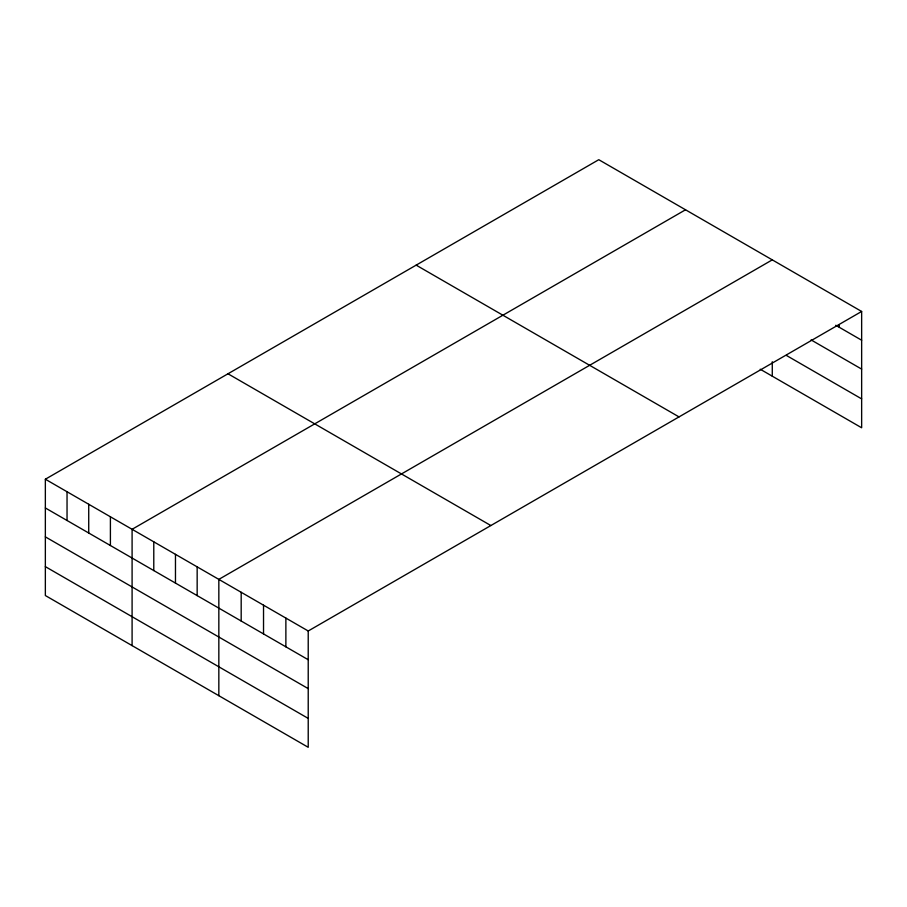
<?xml version="1.0" encoding="UTF-8"?>
<svg xmlns="http://www.w3.org/2000/svg" width="907" height="907" viewBox="0 0 907 907"><rect width="100%" height="100%" fill="white"/><g stroke="black" fill="none" stroke-linecap="round" stroke-linejoin="round"><path stroke-width="1.36" d="M861.65 311.464L308.221 630.989L308.221 747.3L45.35 595.536L45.35 479.225L598.779 159.7L861.65 311.464L861.65 427.775L760.225 369.228M685.533 209.778L132.093 529.303L132.093 645.614M772.276 259.867L218.836 579.38L218.836 695.703M835.778 325.273L861.65 340.216M811.085 339.91L861.65 369.104M786.392 355.431L861.65 398.876M416.154 265.139L679.014 416.903M227.986 373.775L490.846 525.538M45.35 479.225L308.221 630.989M45.35 507.965L308.221 659.729M45.35 536.865L308.221 688.628M45.35 566.637L308.221 718.401M839.304 324.57L839.304 327.314M772.276 361.734L772.276 376.178M285.875 618.086L285.875 646.838M263.529 605.184L263.529 633.936M241.183 592.282L241.183 621.034M197.159 566.864L197.159 595.616M175.47 554.347L175.47 583.088M153.782 541.819L153.782 570.571M110.405 516.786L110.405 545.526M88.727 504.258L88.727 533.01M67.039 491.741L67.039 520.493"/></g></svg>
